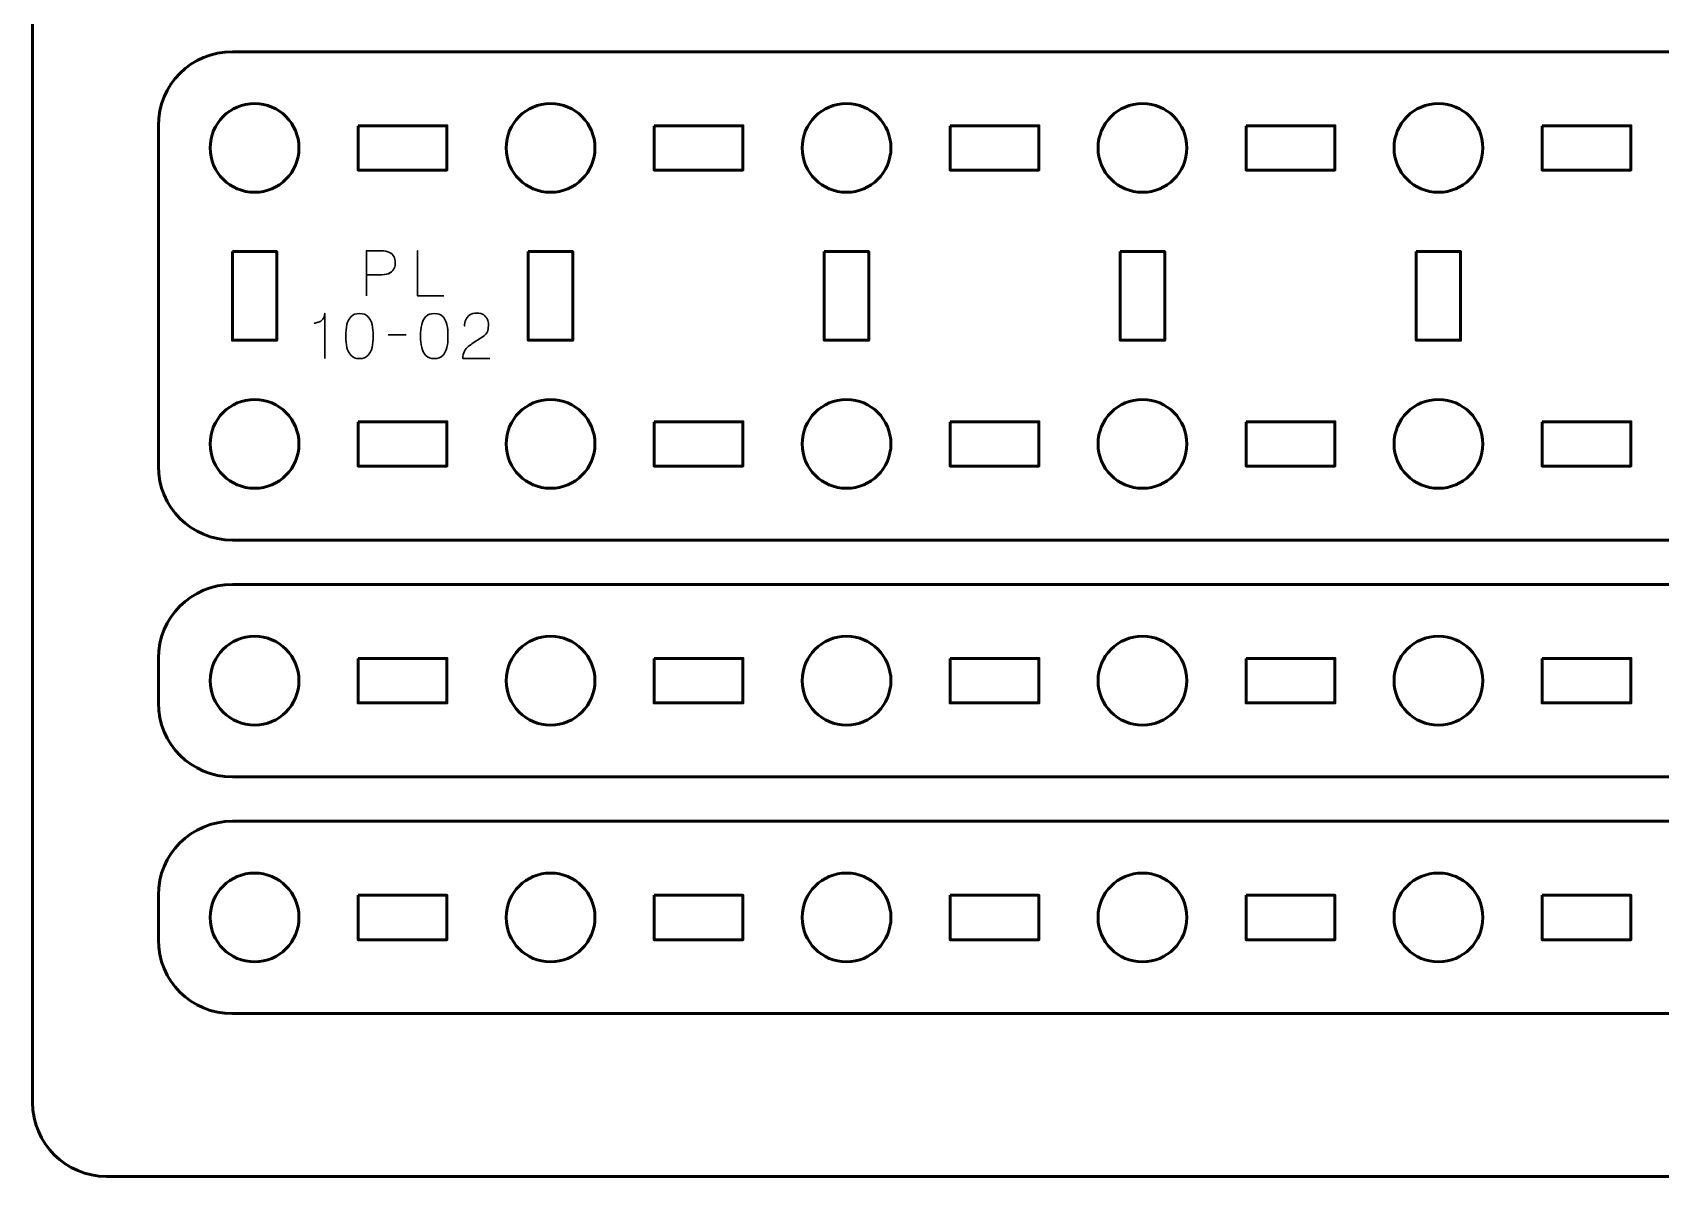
# Model space of a CAD drawing. Header units: centimetres. Extents: x -21 to 0, y -29.7 to 0.
# Drawn here: x -21 to -10, y -29.7 to -21.97 of the extents above; entities that cross this region are included whole.
import ezdxf

# ---------------------------------------------------------------- set-up
doc = ezdxf.new("R2010")
doc.units = ezdxf.units.CM
doc.header["$MEASUREMENT"] = 0
doc.layers.add('Layer 1', color=7, linetype='Continuous')

msp = doc.modelspace()

# ---------------------------------------------------------------- linework, layer by layer
at = {"layer": 'Layer 1', "color": 22, "lineweight": 53}
msp.add_open_spline([(-21.00003, -29.19996), (-21.00003, -29.19996), (-21.00003, -0.49992), (-21.00003, -0.49992), (-21.00003, -0.49992), (-21.00003, -0.22295), (-20.77694, 0.00004), (-20.49994, 0.00004), (-20.49994, 0.00004), (-20.49994, 0.00004), (-0.50008, 0.00004), (-0.50008, 0.00004), (-0.50008, 0.00004), (-0.22294, 0.00004), (0.00002, -0.22295), (0.00002, -0.49992), (0.00002, -0.49992), (0.00002, -0.49992), (0.00002, -29.19996), (0.00002, -29.19996), (0.00002, -29.19996), (0.00002, -29.47696), (-0.22294, -29.70005), (-0.50008, -29.70005), (-0.50008, -29.70005), (-0.50008, -29.70005), (-20.49994, -29.70005), (-20.49994, -29.70005), (-20.49994, -29.70005), (-20.77694, -29.70005), (-21.00003, -29.47696), (-21.00003, -29.19996)], degree=3, knots=[0, 0, 0, 0, 0.125, 0.125, 0.125, 0.125, 0.25, 0.25, 0.25, 0.25, 0.375, 0.375, 0.375, 0.375, 0.5, 0.5, 0.5, 0.5, 0.625, 0.625, 0.625, 0.625, 0.75, 0.75, 0.75, 0.75, 0.875, 0.875, 0.875, 0.875, 1, 1, 1, 1], dxfattribs=at)
at = {"layer": 'Layer 1', "color": 2, "lineweight": 53}
for points in [[(-19.64994, -22.10001), (-19.64994, -22.10001), (-1.35007, -22.10001), (-1.35007, -22.10001), (-1.35007, -22.10001), (-1.07307, -22.10001), (-0.84997, -22.32311), (-0.84997, -22.60011), (-0.84997, -22.60011), (-0.84997, -22.60011), (-0.84997, -24.90003), (-0.84997, -24.90003), (-0.84997, -24.90003), (-0.84997, -25.17704), (-1.07307, -25.39999), (-1.35007, -25.39999), (-1.35007, -25.39999), (-1.35007, -25.39999), (-19.64994, -25.39999), (-19.64994, -25.39999), (-19.64994, -25.39999), (-19.92694, -25.39999), (-20.15003, -25.17704), (-20.15003, -24.90003), (-20.15003, -24.90003), (-20.15003, -24.90003), (-20.15003, -22.60011), (-20.15003, -22.60011), (-20.15003, -22.60011), (-20.15003, -22.32311), (-19.92694, -22.10001), (-19.64994, -22.10001)], [(-19.64997, -25.70008), (-19.64997, -25.70008), (-1.35004, -25.70008), (-1.35004, -25.70008), (-1.35004, -25.70008), (-1.07304, -25.70008), (-0.84994, -25.92317), (-0.84994, -26.20017), (-0.84994, -26.20017), (-0.84994, -26.20017), (-0.84994, -26.50018), (-0.84994, -26.50018), (-0.84994, -26.50018), (-0.84994, -26.77714), (-1.07304, -27.0001), (-1.35004, -27.0001), (-1.35004, -27.0001), (-1.35004, -27.0001), (-19.64997, -27.0001), (-19.64997, -27.0001), (-19.64997, -27.0001), (-19.92697, -27.0001), (-20.15006, -26.77714), (-20.15006, -26.50018), (-20.15006, -26.50018), (-20.15006, -26.50018), (-20.15006, -26.20017), (-20.15006, -26.20017), (-20.15006, -26.20017), (-20.15006, -25.92317), (-19.92697, -25.70008), (-19.64997, -25.70008)], [(-19.64997, -27.30008), (-19.64997, -27.30008), (-1.35004, -27.30008), (-1.35004, -27.30008), (-1.35004, -27.30008), (-1.07304, -27.30008), (-0.84994, -27.52317), (-0.84994, -27.80017), (-0.84994, -27.80017), (-0.84994, -27.80017), (-0.84994, -28.10018), (-0.84994, -28.10018), (-0.84994, -28.10018), (-0.84994, -28.37714), (-1.07304, -28.6001), (-1.35004, -28.6001), (-1.35004, -28.6001), (-1.35004, -28.6001), (-19.64997, -28.6001), (-19.64997, -28.6001), (-19.64997, -28.6001), (-19.92697, -28.6001), (-20.15006, -28.37714), (-20.15006, -28.10018), (-20.15006, -28.10018), (-20.15006, -28.10018), (-20.15006, -27.80017), (-20.15006, -27.80017), (-20.15006, -27.80017), (-20.15006, -27.52317), (-19.92697, -27.30008), (-19.64997, -27.30008)]]:
    msp.add_open_spline(points, degree=3, knots=[0, 0, 0, 0, 0.125, 0.125, 0.125, 0.125, 0.25, 0.25, 0.25, 0.25, 0.375, 0.375, 0.375, 0.375, 0.5, 0.5, 0.5, 0.5, 0.625, 0.625, 0.625, 0.625, 0.75, 0.75, 0.75, 0.75, 0.875, 0.875, 0.875, 0.875, 1, 1, 1, 1], dxfattribs=at)
at = {"layer": 'Layer 1', "lineweight": 53}
for points in [[(-19.2, -22.75004), (-19.2, -22.91581), (-19.33423, -23.05004), (-19.50001, -23.05004), (-19.50001, -23.05004), (-19.66567, -23.05004), (-19.80001, -22.91581), (-19.80001, -22.75004), (-19.80001, -22.75004), (-19.80001, -22.58438), (-19.66567, -22.45004), (-19.50001, -22.45004), (-19.50001, -22.45004), (-19.33423, -22.45004), (-19.2, -22.58438), (-19.2, -22.75004)], [(-17.19994, -22.75004), (-17.19994, -22.91581), (-17.33431, -23.05004), (-17.49994, -23.05004), (-17.49994, -23.05004), (-17.66571, -23.05004), (-17.79994, -22.91581), (-17.79994, -22.75004), (-17.79994, -22.75004), (-17.79994, -22.58438), (-17.66571, -22.45004), (-17.49994, -22.45004), (-17.49994, -22.45004), (-17.33431, -22.45004), (-17.19994, -22.58438), (-17.19994, -22.75004)], [(-15.20002, -22.75004), (-15.20002, -22.91581), (-15.33434, -23.05004), (-15.50001, -23.05004), (-15.50001, -23.05004), (-15.66564, -23.05004), (-15.80001, -22.91581), (-15.80001, -22.75004), (-15.80001, -22.75004), (-15.80001, -22.58438), (-15.66564, -22.45004), (-15.50001, -22.45004), (-15.50001, -22.45004), (-15.33434, -22.45004), (-15.20002, -22.58438), (-15.20002, -22.75004)], [(-13.20005, -22.75004), (-13.20005, -22.91581), (-13.33428, -23.05004), (-13.50005, -23.05004), (-13.50005, -23.05004), (-13.66572, -23.05004), (-13.80005, -22.91581), (-13.80005, -22.75004), (-13.80005, -22.75004), (-13.80005, -22.58438), (-13.66572, -22.45004), (-13.50005, -22.45004), (-13.50005, -22.45004), (-13.33428, -22.45004), (-13.20005, -22.58438), (-13.20005, -22.75004)], [(-11.19999, -22.75004), (-11.19999, -22.91581), (-11.33436, -23.05004), (-11.49999, -23.05004), (-11.49999, -23.05004), (-11.66576, -23.05004), (-11.79999, -22.91581), (-11.79999, -22.75004), (-11.79999, -22.75004), (-11.79999, -22.58438), (-11.66576, -22.45004), (-11.49999, -22.45004), (-11.49999, -22.45004), (-11.33436, -22.45004), (-11.19999, -22.58438), (-11.19999, -22.75004)], [(-18.79999, -22.60011), (-18.79999, -22.60011), (-18.19999, -22.60011), (-18.19999, -22.60011), (-18.19999, -22.60011), (-18.19999, -22.60011), (-18.19999, -22.90011), (-18.19999, -22.90011), (-18.19999, -22.90011), (-18.19999, -22.90011), (-18.79999, -22.90011), (-18.79999, -22.90011), (-18.79999, -22.90011), (-18.79999, -22.90011), (-18.79999, -22.60011), (-18.79999, -22.60011)], [(-16.80003, -22.60011), (-16.80003, -22.60011), (-16.20003, -22.60011), (-16.20003, -22.60011), (-16.20003, -22.60011), (-16.20003, -22.60011), (-16.20003, -22.90011), (-16.20003, -22.90011), (-16.20003, -22.90011), (-16.20003, -22.90011), (-16.80003, -22.90011), (-16.80003, -22.90011), (-16.80003, -22.90011), (-16.80003, -22.90011), (-16.80003, -22.60011), (-16.80003, -22.60011)], [(-14.79997, -22.60011), (-14.79997, -22.60011), (-14.19996, -22.60011), (-14.19996, -22.60011), (-14.19996, -22.60011), (-14.19996, -22.60011), (-14.19996, -22.90011), (-14.19996, -22.90011), (-14.19996, -22.90011), (-14.19996, -22.90011), (-14.79997, -22.90011), (-14.79997, -22.90011), (-14.79997, -22.90011), (-14.79997, -22.90011), (-14.79997, -22.60011), (-14.79997, -22.60011)], [(-12.8, -22.60011), (-12.8, -22.60011), (-12.19999, -22.60011), (-12.19999, -22.60011), (-12.19999, -22.60011), (-12.19999, -22.60011), (-12.19999, -22.90011), (-12.19999, -22.90011), (-12.19999, -22.90011), (-12.19999, -22.90011), (-12.8, -22.90011), (-12.8, -22.90011), (-12.8, -22.90011), (-12.8, -22.90011), (-12.8, -22.60011), (-12.8, -22.60011)], [(-10.80008, -22.60011), (-10.80008, -22.60011), (-10.20007, -22.60011), (-10.20007, -22.60011), (-10.20007, -22.60011), (-10.20007, -22.60011), (-10.20007, -22.90011), (-10.20007, -22.90011), (-10.20007, -22.90011), (-10.20007, -22.90011), (-10.80008, -22.90011), (-10.80008, -22.90011), (-10.80008, -22.90011), (-10.80008, -22.90011), (-10.80008, -22.60011), (-10.80008, -22.60011)], [(-19.64994, -23.45006), (-19.64994, -23.45006), (-19.34993, -23.45006), (-19.34993, -23.45006), (-19.34993, -23.45006), (-19.34993, -23.45006), (-19.34993, -24.05005), (-19.34993, -24.05005), (-19.34993, -24.05005), (-19.34993, -24.05005), (-19.64994, -24.05005), (-19.64994, -24.05005), (-19.64994, -24.05005), (-19.64994, -24.05005), (-19.64994, -23.45006), (-19.64994, -23.45006)], [(-17.65001, -23.45006), (-17.65001, -23.45006), (-17.35001, -23.45006), (-17.35001, -23.45006), (-17.35001, -23.45006), (-17.35001, -23.45006), (-17.35001, -24.05005), (-17.35001, -24.05005), (-17.35001, -24.05005), (-17.35001, -24.05005), (-17.65001, -24.05005), (-17.65001, -24.05005), (-17.65001, -24.05005), (-17.65001, -24.05005), (-17.65001, -23.45006), (-17.65001, -23.45006)], [(-15.65008, -23.45006), (-15.65008, -23.45006), (-15.35008, -23.45006), (-15.35008, -23.45006), (-15.35008, -23.45006), (-15.35008, -23.45006), (-15.35008, -24.05005), (-15.35008, -24.05005), (-15.35008, -24.05005), (-15.35008, -24.05005), (-15.65008, -24.05005), (-15.65008, -24.05005), (-15.65008, -24.05005), (-15.65008, -24.05005), (-15.65008, -23.45006), (-15.65008, -23.45006)], [(-13.64998, -23.45006), (-13.64998, -23.45006), (-13.34998, -23.45006), (-13.34998, -23.45006), (-13.34998, -23.45006), (-13.34998, -23.45006), (-13.34998, -24.05005), (-13.34998, -24.05005), (-13.34998, -24.05005), (-13.34998, -24.05005), (-13.64998, -24.05005), (-13.64998, -24.05005), (-13.64998, -24.05005), (-13.64998, -24.05005), (-13.64998, -23.45006), (-13.64998, -23.45006)], [(-11.65006, -23.45006), (-11.65006, -23.45006), (-11.35006, -23.45006), (-11.35006, -23.45006), (-11.35006, -23.45006), (-11.35006, -23.45006), (-11.35006, -24.05005), (-11.35006, -24.05005), (-11.35006, -24.05005), (-11.35006, -24.05005), (-11.65006, -24.05005), (-11.65006, -24.05005), (-11.65006, -24.05005), (-11.65006, -24.05005), (-11.65006, -23.45006), (-11.65006, -23.45006)], [(-19.2, -24.7501), (-19.2, -24.91573), (-19.33423, -25.05011), (-19.50001, -25.05011), (-19.50001, -25.05011), (-19.66567, -25.05011), (-19.80001, -24.91573), (-19.80001, -24.7501), (-19.80001, -24.7501), (-19.80001, -24.58433), (-19.66567, -24.4501), (-19.50001, -24.4501), (-19.50001, -24.4501), (-19.33423, -24.4501), (-19.2, -24.58433), (-19.2, -24.7501)], [(-17.19994, -24.7501), (-17.19994, -24.91573), (-17.33431, -25.05011), (-17.49994, -25.05011), (-17.49994, -25.05011), (-17.66571, -25.05011), (-17.79994, -24.91573), (-17.79994, -24.7501), (-17.79994, -24.7501), (-17.79994, -24.58433), (-17.66571, -24.4501), (-17.49994, -24.4501), (-17.49994, -24.4501), (-17.33431, -24.4501), (-17.19994, -24.58433), (-17.19994, -24.7501)], [(-15.20002, -24.7501), (-15.20002, -24.91573), (-15.33434, -25.05011), (-15.50001, -25.05011), (-15.50001, -25.05011), (-15.66564, -25.05011), (-15.80001, -24.91573), (-15.80001, -24.7501), (-15.80001, -24.7501), (-15.80001, -24.58433), (-15.66564, -24.4501), (-15.50001, -24.4501), (-15.50001, -24.4501), (-15.33434, -24.4501), (-15.20002, -24.58433), (-15.20002, -24.7501)], [(-13.20005, -24.7501), (-13.20005, -24.91573), (-13.33428, -25.05011), (-13.50005, -25.05011), (-13.50005, -25.05011), (-13.66572, -25.05011), (-13.80005, -24.91573), (-13.80005, -24.7501), (-13.80005, -24.7501), (-13.80005, -24.58433), (-13.66572, -24.4501), (-13.50005, -24.4501), (-13.50005, -24.4501), (-13.33428, -24.4501), (-13.20005, -24.58433), (-13.20005, -24.7501)], [(-11.19999, -24.7501), (-11.19999, -24.91573), (-11.33436, -25.05011), (-11.49999, -25.05011), (-11.49999, -25.05011), (-11.66576, -25.05011), (-11.79999, -24.91573), (-11.79999, -24.7501), (-11.79999, -24.7501), (-11.79999, -24.58433), (-11.66576, -24.4501), (-11.49999, -24.4501), (-11.49999, -24.4501), (-11.33436, -24.4501), (-11.19999, -24.58433), (-11.19999, -24.7501)], [(-18.79999, -24.60003), (-18.79999, -24.60003), (-18.19999, -24.60003), (-18.19999, -24.60003), (-18.19999, -24.60003), (-18.19999, -24.60003), (-18.19999, -24.90003), (-18.19999, -24.90003), (-18.19999, -24.90003), (-18.19999, -24.90003), (-18.79999, -24.90003), (-18.79999, -24.90003), (-18.79999, -24.90003), (-18.79999, -24.90003), (-18.79999, -24.60003), (-18.79999, -24.60003)], [(-16.80003, -24.60003), (-16.80003, -24.60003), (-16.20003, -24.60003), (-16.20003, -24.60003), (-16.20003, -24.60003), (-16.20003, -24.60003), (-16.20003, -24.90003), (-16.20003, -24.90003), (-16.20003, -24.90003), (-16.20003, -24.90003), (-16.80003, -24.90003), (-16.80003, -24.90003), (-16.80003, -24.90003), (-16.80003, -24.90003), (-16.80003, -24.60003), (-16.80003, -24.60003)], [(-14.79997, -24.60003), (-14.79997, -24.60003), (-14.19996, -24.60003), (-14.19996, -24.60003), (-14.19996, -24.60003), (-14.19996, -24.60003), (-14.19996, -24.90003), (-14.19996, -24.90003), (-14.19996, -24.90003), (-14.19996, -24.90003), (-14.79997, -24.90003), (-14.79997, -24.90003), (-14.79997, -24.90003), (-14.79997, -24.90003), (-14.79997, -24.60003), (-14.79997, -24.60003)], [(-12.8, -24.60003), (-12.8, -24.60003), (-12.19999, -24.60003), (-12.19999, -24.60003), (-12.19999, -24.60003), (-12.19999, -24.60003), (-12.19999, -24.90003), (-12.19999, -24.90003), (-12.19999, -24.90003), (-12.19999, -24.90003), (-12.8, -24.90003), (-12.8, -24.90003), (-12.8, -24.90003), (-12.8, -24.90003), (-12.8, -24.60003), (-12.8, -24.60003)], [(-10.80008, -24.60003), (-10.80008, -24.60003), (-10.20007, -24.60003), (-10.20007, -24.60003), (-10.20007, -24.60003), (-10.20007, -24.60003), (-10.20007, -24.90003), (-10.20007, -24.90003), (-10.20007, -24.90003), (-10.20007, -24.90003), (-10.80008, -24.90003), (-10.80008, -24.90003), (-10.80008, -24.90003), (-10.80008, -24.90003), (-10.80008, -24.60003), (-10.80008, -24.60003)], [(-19.20003, -26.3501), (-19.20003, -26.51588), (-19.33426, -26.65011), (-19.50004, -26.65011), (-19.50004, -26.65011), (-19.6657, -26.65011), (-19.80004, -26.51588), (-19.80004, -26.3501), (-19.80004, -26.3501), (-19.80004, -26.18444), (-19.6657, -26.0501), (-19.50004, -26.0501), (-19.50004, -26.0501), (-19.33426, -26.0501), (-19.20003, -26.18444), (-19.20003, -26.3501)], [(-17.19996, -26.3501), (-17.19996, -26.51588), (-17.33433, -26.65011), (-17.49996, -26.65011), (-17.49996, -26.65011), (-17.66573, -26.65011), (-17.79996, -26.51588), (-17.79996, -26.3501), (-17.79996, -26.3501), (-17.79996, -26.18444), (-17.66573, -26.0501), (-17.49996, -26.0501), (-17.49996, -26.0501), (-17.33433, -26.0501), (-17.19996, -26.18444), (-17.19996, -26.3501)], [(-15.20003, -26.3501), (-15.20003, -26.51588), (-15.33436, -26.65011), (-15.50003, -26.65011), (-15.50003, -26.65011), (-15.66566, -26.65011), (-15.80003, -26.51588), (-15.80003, -26.3501), (-15.80003, -26.3501), (-15.80003, -26.18444), (-15.66566, -26.0501), (-15.50003, -26.0501), (-15.50003, -26.0501), (-15.33436, -26.0501), (-15.20003, -26.18444), (-15.20003, -26.3501)], [(-13.20006, -26.3501), (-13.20006, -26.51588), (-13.33429, -26.65011), (-13.50006, -26.65011), (-13.50006, -26.65011), (-13.66573, -26.65011), (-13.80006, -26.51588), (-13.80006, -26.3501), (-13.80006, -26.3501), (-13.80006, -26.18444), (-13.66573, -26.0501), (-13.50006, -26.0501), (-13.50006, -26.0501), (-13.33429, -26.0501), (-13.20006, -26.18444), (-13.20006, -26.3501)], [(-11.19999, -26.3501), (-11.19999, -26.51588), (-11.33436, -26.65011), (-11.49999, -26.65011), (-11.49999, -26.65011), (-11.66576, -26.65011), (-11.79999, -26.51588), (-11.79999, -26.3501), (-11.79999, -26.3501), (-11.79999, -26.18444), (-11.66576, -26.0501), (-11.49999, -26.0501), (-11.49999, -26.0501), (-11.33436, -26.0501), (-11.19999, -26.18444), (-11.19999, -26.3501)], [(-18.80002, -26.20017), (-18.80002, -26.20017), (-18.20001, -26.20017), (-18.20001, -26.20017), (-18.20001, -26.20017), (-18.20001, -26.20017), (-18.20001, -26.50018), (-18.20001, -26.50018), (-18.20001, -26.50018), (-18.20001, -26.50018), (-18.80002, -26.50018), (-18.80002, -26.50018), (-18.80002, -26.50018), (-18.80002, -26.50018), (-18.80002, -26.20017), (-18.80002, -26.20017)], [(-16.80005, -26.20017), (-16.80005, -26.20017), (-16.20005, -26.20017), (-16.20005, -26.20017), (-16.20005, -26.20017), (-16.20005, -26.20017), (-16.20005, -26.50018), (-16.20005, -26.50018), (-16.20005, -26.50018), (-16.20005, -26.50018), (-16.80005, -26.50018), (-16.80005, -26.50018), (-16.80005, -26.50018), (-16.80005, -26.50018), (-16.80005, -26.20017), (-16.80005, -26.20017)], [(-14.79998, -26.20017), (-14.79998, -26.20017), (-14.19997, -26.20017), (-14.19997, -26.20017), (-14.19997, -26.20017), (-14.19997, -26.20017), (-14.19997, -26.50018), (-14.19997, -26.50018), (-14.19997, -26.50018), (-14.19997, -26.50018), (-14.79998, -26.50018), (-14.79998, -26.50018), (-14.79998, -26.50018), (-14.79998, -26.50018), (-14.79998, -26.20017), (-14.79998, -26.20017)], [(-12.80001, -26.20017), (-12.80001, -26.20017), (-12.2, -26.20017), (-12.2, -26.20017), (-12.2, -26.20017), (-12.2, -26.20017), (-12.2, -26.50018), (-12.2, -26.50018), (-12.2, -26.50018), (-12.2, -26.50018), (-12.80001, -26.50018), (-12.80001, -26.50018), (-12.80001, -26.50018), (-12.80001, -26.50018), (-12.80001, -26.20017), (-12.80001, -26.20017)], [(-10.80008, -26.20017), (-10.80008, -26.20017), (-10.20007, -26.20017), (-10.20007, -26.20017), (-10.20007, -26.20017), (-10.20007, -26.20017), (-10.20007, -26.50018), (-10.20007, -26.50018), (-10.20007, -26.50018), (-10.20007, -26.50018), (-10.80008, -26.50018), (-10.80008, -26.50018), (-10.80008, -26.50018), (-10.80008, -26.50018), (-10.80008, -26.20017), (-10.80008, -26.20017)], [(-19.20003, -27.9501), (-19.20003, -28.11588), (-19.33426, -28.25011), (-19.50004, -28.25011), (-19.50004, -28.25011), (-19.6657, -28.25011), (-19.80004, -28.11588), (-19.80004, -27.9501), (-19.80004, -27.9501), (-19.80004, -27.78444), (-19.6657, -27.6501), (-19.50004, -27.6501), (-19.50004, -27.6501), (-19.33426, -27.6501), (-19.20003, -27.78444), (-19.20003, -27.9501)], [(-17.19996, -27.9501), (-17.19996, -28.11588), (-17.33433, -28.25011), (-17.49996, -28.25011), (-17.49996, -28.25011), (-17.66573, -28.25011), (-17.79996, -28.11588), (-17.79996, -27.9501), (-17.79996, -27.9501), (-17.79996, -27.78444), (-17.66573, -27.6501), (-17.49996, -27.6501), (-17.49996, -27.6501), (-17.33433, -27.6501), (-17.19996, -27.78444), (-17.19996, -27.9501)], [(-15.20003, -27.9501), (-15.20003, -28.11588), (-15.33436, -28.25011), (-15.50003, -28.25011), (-15.50003, -28.25011), (-15.66566, -28.25011), (-15.80003, -28.11588), (-15.80003, -27.9501), (-15.80003, -27.9501), (-15.80003, -27.78444), (-15.66566, -27.6501), (-15.50003, -27.6501), (-15.50003, -27.6501), (-15.33436, -27.6501), (-15.20003, -27.78444), (-15.20003, -27.9501)], [(-13.20006, -27.9501), (-13.20006, -28.11588), (-13.33429, -28.25011), (-13.50006, -28.25011), (-13.50006, -28.25011), (-13.66573, -28.25011), (-13.80006, -28.11588), (-13.80006, -27.9501), (-13.80006, -27.9501), (-13.80006, -27.78444), (-13.66573, -27.6501), (-13.50006, -27.6501), (-13.50006, -27.6501), (-13.33429, -27.6501), (-13.20006, -27.78444), (-13.20006, -27.9501)], [(-11.19999, -27.9501), (-11.19999, -28.11588), (-11.33436, -28.25011), (-11.49999, -28.25011), (-11.49999, -28.25011), (-11.66576, -28.25011), (-11.79999, -28.11588), (-11.79999, -27.9501), (-11.79999, -27.9501), (-11.79999, -27.78444), (-11.66576, -27.6501), (-11.49999, -27.6501), (-11.49999, -27.6501), (-11.33436, -27.6501), (-11.19999, -27.78444), (-11.19999, -27.9501)], [(-18.80002, -27.80017), (-18.80002, -27.80017), (-18.20001, -27.80017), (-18.20001, -27.80017), (-18.20001, -27.80017), (-18.20001, -27.80017), (-18.20001, -28.10018), (-18.20001, -28.10018), (-18.20001, -28.10018), (-18.20001, -28.10018), (-18.80002, -28.10018), (-18.80002, -28.10018), (-18.80002, -28.10018), (-18.80002, -28.10018), (-18.80002, -27.80017), (-18.80002, -27.80017)], [(-16.80005, -27.80017), (-16.80005, -27.80017), (-16.20005, -27.80017), (-16.20005, -27.80017), (-16.20005, -27.80017), (-16.20005, -27.80017), (-16.20005, -28.10018), (-16.20005, -28.10018), (-16.20005, -28.10018), (-16.20005, -28.10018), (-16.80005, -28.10018), (-16.80005, -28.10018), (-16.80005, -28.10018), (-16.80005, -28.10018), (-16.80005, -27.80017), (-16.80005, -27.80017)], [(-14.79998, -27.80017), (-14.79998, -27.80017), (-14.19997, -27.80017), (-14.19997, -27.80017), (-14.19997, -27.80017), (-14.19997, -27.80017), (-14.19997, -28.10018), (-14.19997, -28.10018), (-14.19997, -28.10018), (-14.19997, -28.10018), (-14.79998, -28.10018), (-14.79998, -28.10018), (-14.79998, -28.10018), (-14.79998, -28.10018), (-14.79998, -27.80017), (-14.79998, -27.80017)], [(-12.80001, -27.80017), (-12.80001, -27.80017), (-12.2, -27.80017), (-12.2, -27.80017), (-12.2, -27.80017), (-12.2, -27.80017), (-12.2, -28.10018), (-12.2, -28.10018), (-12.2, -28.10018), (-12.2, -28.10018), (-12.80001, -28.10018), (-12.80001, -28.10018), (-12.80001, -28.10018), (-12.80001, -28.10018), (-12.80001, -27.80017), (-12.80001, -27.80017)], [(-10.80008, -27.80017), (-10.80008, -27.80017), (-10.20007, -27.80017), (-10.20007, -27.80017), (-10.20007, -27.80017), (-10.20007, -27.80017), (-10.20007, -28.10018), (-10.20007, -28.10018), (-10.20007, -28.10018), (-10.20007, -28.10018), (-10.80008, -28.10018), (-10.80008, -28.10018), (-10.80008, -28.10018), (-10.80008, -28.10018), (-10.80008, -27.80017), (-10.80008, -27.80017)]]:
    msp.add_open_spline(points, degree=3, knots=[0, 0, 0, 0, 0.25, 0.25, 0.25, 0.25, 0.5, 0.5, 0.5, 0.5, 0.75, 0.75, 0.75, 0.75, 1, 1, 1, 1], dxfattribs=at)
at = {"layer": 'Layer 1', "color": 40, "lineweight": 30}
for points, knots in [([(-18.74457, -23.75005), (-18.74457, -23.75005), (-18.74457, -23.44484), (-18.74457, -23.44484), (-18.74457, -23.44484), (-18.74457, -23.44484), (-18.64727, -23.44484), (-18.64727, -23.44484), (-18.64727, -23.44484), (-18.62166, -23.44512), (-18.60166, -23.44882), (-18.58747, -23.45598), (-18.58747, -23.45598), (-18.57358, -23.46329), (-18.56377, -23.47281), (-18.55812, -23.48466), (-18.55812, -23.48466), (-18.55262, -23.49652), (-18.54959, -23.50932), (-18.54902, -23.52312), (-18.54902, -23.52312), (-18.54835, -23.53716), (-18.55068, -23.55053), (-18.55618, -23.56319), (-18.55618, -23.56319), (-18.56172, -23.57589), (-18.57121, -23.58637), (-18.58444, -23.59448), (-18.58444, -23.59448), (-18.59795, -23.60263), (-18.61616, -23.60676), (-18.6393, -23.60704), (-18.6393, -23.60704), (-18.6393, -23.60704), (-18.74457, -23.60704), (-18.74457, -23.60704), (-18.74457, -23.60704), (-18.74457, -23.60704), (-18.6393, -23.60704), (-18.6393, -23.60704), (-18.6393, -23.60704), (-18.61654, -23.60676), (-18.59852, -23.60263), (-18.58501, -23.59448), (-18.58501, -23.59448), (-18.57163, -23.58637), (-18.56211, -23.57589), (-18.55647, -23.56319), (-18.55647, -23.56319), (-18.55096, -23.55053), (-18.54849, -23.53716), (-18.54902, -23.52312), (-18.54902, -23.52312), (-18.54959, -23.50932), (-18.55262, -23.49652), (-18.55826, -23.48466), (-18.55826, -23.48466), (-18.56405, -23.47281), (-18.57396, -23.46329), (-18.5879, -23.45598), (-18.5879, -23.45598), (-18.60208, -23.44882), (-18.62194, -23.44512), (-18.64727, -23.44484), (-18.64727, -23.44484), (-18.64727, -23.44484), (-18.74457, -23.44484), (-18.74457, -23.44484), (-18.74457, -23.44484), (-18.74457, -23.44484), (-18.74457, -23.75005), (-18.74457, -23.75005)], [0, 0, 0, 0, 0.05555556, 0.05555556, 0.05555556, 0.05555556, 0.11111111, 0.11111111, 0.11111111, 0.11111111, 0.16666667, 0.16666667, 0.16666667, 0.16666667, 0.22222222, 0.22222222, 0.22222222, 0.22222222, 0.27777778, 0.27777778, 0.27777778, 0.27777778, 0.33333333, 0.33333333, 0.33333333, 0.33333333, 0.38888889, 0.38888889, 0.38888889, 0.38888889, 0.44444444, 0.44444444, 0.44444444, 0.44444444, 0.5, 0.5, 0.5, 0.5, 0.55555556, 0.55555556, 0.55555556, 0.55555556, 0.61111111, 0.61111111, 0.61111111, 0.61111111, 0.66666667, 0.66666667, 0.66666667, 0.66666667, 0.72222222, 0.72222222, 0.72222222, 0.72222222, 0.77777778, 0.77777778, 0.77777778, 0.77777778, 0.83333333, 0.83333333, 0.83333333, 0.83333333, 0.88888889, 0.88888889, 0.88888889, 0.88888889, 0.94444444, 0.94444444, 0.94444444, 0.94444444, 1, 1, 1, 1]), ([(-18.21996, -23.75005), (-18.21996, -23.75005), (-18.39815, -23.75005), (-18.39815, -23.75005), (-18.39815, -23.75005), (-18.39815, -23.75005), (-18.39815, -23.44484), (-18.39815, -23.44484), (-18.39815, -23.44484), (-18.39815, -23.44484), (-18.39815, -23.75005), (-18.39815, -23.75005), (-18.39815, -23.75005), (-18.39815, -23.75005), (-18.21996, -23.75005), (-18.21996, -23.75005)], [0, 0, 0, 0, 0.25, 0.25, 0.25, 0.25, 0.5, 0.5, 0.5, 0.5, 0.75, 0.75, 0.75, 0.75, 1, 1, 1, 1]), ([(-19.02513, -24.17338), (-19.02513, -24.17338), (-19.02513, -23.86816), (-19.02513, -23.86816), (-19.02513, -23.86816), (-19.0257, -23.88538), (-19.03025, -23.89875), (-19.03907, -23.90813), (-19.03907, -23.90813), (-19.04789, -23.91762), (-19.05794, -23.92425), (-19.06898, -23.92796), (-19.06898, -23.92796), (-19.08027, -23.93184), (-19.08965, -23.93388), (-19.09706, -23.93416), (-19.09706, -23.93416), (-19.08965, -23.93388), (-19.08027, -23.93184), (-19.06898, -23.92796), (-19.06898, -23.92796), (-19.05794, -23.92425), (-19.04789, -23.91762), (-19.03907, -23.90813), (-19.03907, -23.90813), (-19.03025, -23.89875), (-19.0257, -23.88538), (-19.02513, -23.86816), (-19.02513, -23.86816), (-19.02513, -23.86816), (-19.02513, -24.17338), (-19.02513, -24.17338)], [0, 0, 0, 0, 0.125, 0.125, 0.125, 0.125, 0.25, 0.25, 0.25, 0.25, 0.375, 0.375, 0.375, 0.375, 0.5, 0.5, 0.5, 0.5, 0.625, 0.625, 0.625, 0.625, 0.75, 0.75, 0.75, 0.75, 0.875, 0.875, 0.875, 0.875, 1, 1, 1, 1]), ([(-18.79075, -24.17338), (-18.76623, -24.17314), (-18.74718, -24.16622), (-18.7337, -24.15271), (-18.7337, -24.15271), (-18.72033, -24.13923), (-18.71095, -24.12103), (-18.70573, -24.09803), (-18.70573, -24.09803), (-18.70061, -24.07513), (-18.69814, -24.04952), (-18.69842, -24.02098), (-18.69842, -24.02098), (-18.69814, -23.99287), (-18.70061, -23.96725), (-18.70573, -23.94422), (-18.70573, -23.94422), (-18.71095, -23.9215), (-18.72033, -23.9033), (-18.7337, -23.8895), (-18.7337, -23.8895), (-18.74718, -23.87603), (-18.76623, -23.86897), (-18.79075, -23.86858), (-18.79075, -23.86858), (-18.8154, -23.86897), (-18.83442, -23.87603), (-18.84779, -23.8895), (-18.84779, -23.8895), (-18.8613, -23.9033), (-18.87054, -23.9215), (-18.87562, -23.94422), (-18.87562, -23.94422), (-18.88088, -23.96725), (-18.88335, -23.99287), (-18.88293, -24.02098), (-18.88293, -24.02098), (-18.88335, -24.04952), (-18.88088, -24.07513), (-18.87562, -24.09803), (-18.87562, -24.09803), (-18.87054, -24.12103), (-18.8613, -24.13923), (-18.84779, -24.15271), (-18.84779, -24.15271), (-18.83442, -24.16622), (-18.8154, -24.17314), (-18.79075, -24.17338)], [0, 0, 0, 0, 0.08333333, 0.08333333, 0.08333333, 0.08333333, 0.16666667, 0.16666667, 0.16666667, 0.16666667, 0.25, 0.25, 0.25, 0.25, 0.33333333, 0.33333333, 0.33333333, 0.33333333, 0.41666667, 0.41666667, 0.41666667, 0.41666667, 0.5, 0.5, 0.5, 0.5, 0.58333333, 0.58333333, 0.58333333, 0.58333333, 0.66666667, 0.66666667, 0.66666667, 0.66666667, 0.75, 0.75, 0.75, 0.75, 0.83333333, 0.83333333, 0.83333333, 0.83333333, 0.91666667, 0.91666667, 0.91666667, 0.91666667, 1, 1, 1, 1]), ([(-18.79075, -24.17338), (-18.76623, -24.17314), (-18.74718, -24.16622), (-18.7337, -24.15271), (-18.7337, -24.15271), (-18.72033, -24.13923), (-18.71095, -24.12103), (-18.70573, -24.09803), (-18.70573, -24.09803), (-18.70061, -24.07513), (-18.69814, -24.04952), (-18.69842, -24.02098), (-18.69842, -24.02098), (-18.69814, -23.99287), (-18.70061, -23.96725), (-18.70573, -23.94422), (-18.70573, -23.94422), (-18.71095, -23.9215), (-18.72033, -23.9033), (-18.7337, -23.8895), (-18.7337, -23.8895), (-18.74718, -23.87603), (-18.76623, -23.86897), (-18.79075, -23.86858), (-18.79075, -23.86858), (-18.8154, -23.86897), (-18.83442, -23.87603), (-18.84779, -23.8895), (-18.84779, -23.8895), (-18.8613, -23.9033), (-18.87054, -23.9215), (-18.87562, -23.94422), (-18.87562, -23.94422), (-18.88088, -23.96725), (-18.88335, -23.99287), (-18.88293, -24.02098), (-18.88293, -24.02098), (-18.88335, -24.04952), (-18.88088, -24.07513), (-18.87562, -24.09803), (-18.87562, -24.09803), (-18.87054, -24.12103), (-18.8613, -24.13923), (-18.84779, -24.15271), (-18.84779, -24.15271), (-18.83442, -24.16622), (-18.8154, -24.17314), (-18.79075, -24.17338)], [0, 0, 0, 0, 0.08333333, 0.08333333, 0.08333333, 0.08333333, 0.16666667, 0.16666667, 0.16666667, 0.16666667, 0.25, 0.25, 0.25, 0.25, 0.33333333, 0.33333333, 0.33333333, 0.33333333, 0.41666667, 0.41666667, 0.41666667, 0.41666667, 0.5, 0.5, 0.5, 0.5, 0.58333333, 0.58333333, 0.58333333, 0.58333333, 0.66666667, 0.66666667, 0.66666667, 0.66666667, 0.75, 0.75, 0.75, 0.75, 0.83333333, 0.83333333, 0.83333333, 0.83333333, 0.91666667, 0.91666667, 0.91666667, 0.91666667, 1, 1, 1, 1]), ([(-18.28558, -24.17338), (-18.26102, -24.17314), (-18.24201, -24.16622), (-18.2285, -24.15271), (-18.2285, -24.15271), (-18.21513, -24.13923), (-18.20578, -24.12103), (-18.20052, -24.09803), (-18.20052, -24.09803), (-18.19544, -24.07513), (-18.19297, -24.04952), (-18.19322, -24.02098), (-18.19322, -24.02098), (-18.19297, -23.99287), (-18.19544, -23.96725), (-18.20052, -23.94422), (-18.20052, -23.94422), (-18.20578, -23.9215), (-18.21513, -23.9033), (-18.2285, -23.8895), (-18.2285, -23.8895), (-18.24201, -23.87603), (-18.26102, -23.86897), (-18.28558, -23.86858), (-18.28558, -23.86858), (-18.31024, -23.86897), (-18.32925, -23.87603), (-18.34262, -23.8895), (-18.34262, -23.8895), (-18.35613, -23.9033), (-18.36534, -23.9215), (-18.37046, -23.94422), (-18.37046, -23.94422), (-18.37568, -23.96725), (-18.37818, -23.99287), (-18.37776, -24.02098), (-18.37776, -24.02098), (-18.37818, -24.04952), (-18.37568, -24.07513), (-18.37046, -24.09803), (-18.37046, -24.09803), (-18.36534, -24.12103), (-18.35613, -24.13923), (-18.34262, -24.15271), (-18.34262, -24.15271), (-18.32925, -24.16622), (-18.31024, -24.17314), (-18.28558, -24.17338)], [0, 0, 0, 0, 0.08333333, 0.08333333, 0.08333333, 0.08333333, 0.16666667, 0.16666667, 0.16666667, 0.16666667, 0.25, 0.25, 0.25, 0.25, 0.33333333, 0.33333333, 0.33333333, 0.33333333, 0.41666667, 0.41666667, 0.41666667, 0.41666667, 0.5, 0.5, 0.5, 0.5, 0.58333333, 0.58333333, 0.58333333, 0.58333333, 0.66666667, 0.66666667, 0.66666667, 0.66666667, 0.75, 0.75, 0.75, 0.75, 0.83333333, 0.83333333, 0.83333333, 0.83333333, 0.91666667, 0.91666667, 0.91666667, 0.91666667, 1, 1, 1, 1]), ([(-18.28558, -24.17338), (-18.26102, -24.17314), (-18.24201, -24.16622), (-18.2285, -24.15271), (-18.2285, -24.15271), (-18.21513, -24.13923), (-18.20578, -24.12103), (-18.20052, -24.09803), (-18.20052, -24.09803), (-18.19544, -24.07513), (-18.19297, -24.04952), (-18.19322, -24.02098), (-18.19322, -24.02098), (-18.19297, -23.99287), (-18.19544, -23.96725), (-18.20052, -23.94422), (-18.20052, -23.94422), (-18.20578, -23.9215), (-18.21513, -23.9033), (-18.2285, -23.8895), (-18.2285, -23.8895), (-18.24201, -23.87603), (-18.26102, -23.86897), (-18.28558, -23.86858), (-18.28558, -23.86858), (-18.31024, -23.86897), (-18.32925, -23.87603), (-18.34262, -23.8895), (-18.34262, -23.8895), (-18.35613, -23.9033), (-18.36534, -23.9215), (-18.37046, -23.94422), (-18.37046, -23.94422), (-18.37568, -23.96725), (-18.37818, -23.99287), (-18.37776, -24.02098), (-18.37776, -24.02098), (-18.37818, -24.04952), (-18.37568, -24.07513), (-18.37046, -24.09803), (-18.37046, -24.09803), (-18.36534, -24.12103), (-18.35613, -24.13923), (-18.34262, -24.15271), (-18.34262, -24.15271), (-18.32925, -24.16622), (-18.31024, -24.17314), (-18.28558, -24.17338)], [0, 0, 0, 0, 0.08333333, 0.08333333, 0.08333333, 0.08333333, 0.16666667, 0.16666667, 0.16666667, 0.16666667, 0.25, 0.25, 0.25, 0.25, 0.33333333, 0.33333333, 0.33333333, 0.33333333, 0.41666667, 0.41666667, 0.41666667, 0.41666667, 0.5, 0.5, 0.5, 0.5, 0.58333333, 0.58333333, 0.58333333, 0.58333333, 0.66666667, 0.66666667, 0.66666667, 0.66666667, 0.75, 0.75, 0.75, 0.75, 0.83333333, 0.83333333, 0.83333333, 0.83333333, 0.91666667, 0.91666667, 0.91666667, 0.91666667, 1, 1, 1, 1]), ([(-17.91086, -24.17338), (-17.91086, -24.17338), (-18.0925, -24.17338), (-18.0925, -24.17338), (-18.0925, -24.17338), (-18.09194, -24.15313), (-18.08823, -24.13673), (-18.08146, -24.12392), (-18.08146, -24.12392), (-18.07486, -24.11126), (-18.06633, -24.10064), (-18.05585, -24.0921), (-18.05585, -24.0921), (-18.04551, -24.08381), (-18.03422, -24.0757), (-18.02181, -24.06797), (-18.02181, -24.06797), (-18.02181, -24.06797), (-17.94945, -24.01975), (-17.94945, -24.01975), (-17.94945, -24.01975), (-17.93513, -24.00927), (-17.92645, -23.99699), (-17.92342, -23.98324), (-17.92342, -23.98324), (-17.92052, -23.96944), (-17.91929, -23.9554), (-17.91982, -23.9409), (-17.91982, -23.9409), (-17.91968, -23.93113), (-17.92204, -23.92037), (-17.92673, -23.90866), (-17.92673, -23.90866), (-17.93153, -23.89723), (-17.93954, -23.88732), (-17.95083, -23.87878), (-17.95083, -23.87878), (-17.96226, -23.87049), (-17.97785, -23.86608), (-17.99768, -23.86569), (-17.99768, -23.86569), (-18.01782, -23.86608), (-18.03408, -23.87049), (-18.04618, -23.87892), (-18.04618, -23.87892), (-18.05846, -23.88746), (-18.06728, -23.89832), (-18.07264, -23.91145), (-18.07264, -23.91145), (-18.07818, -23.92478), (-18.08079, -23.93857), (-18.08065, -23.95276), (-18.08065, -23.95276), (-18.08079, -23.93857), (-18.07818, -23.92478), (-18.07264, -23.91145), (-18.07264, -23.91145), (-18.06728, -23.89832), (-18.05846, -23.88746), (-18.04618, -23.87892), (-18.04618, -23.87892), (-18.03408, -23.87049), (-18.01782, -23.86608), (-17.99768, -23.86569), (-17.99768, -23.86569), (-17.97785, -23.86608), (-17.96226, -23.87049), (-17.95083, -23.87878), (-17.95083, -23.87878), (-17.93954, -23.88732), (-17.93153, -23.89723), (-17.92673, -23.90866), (-17.92673, -23.90866), (-17.92204, -23.92037), (-17.91968, -23.93113), (-17.91982, -23.9409), (-17.91982, -23.9409), (-17.91929, -23.9554), (-17.92052, -23.96944), (-17.92342, -23.98324), (-17.92342, -23.98324), (-17.92645, -23.99699), (-17.93513, -24.00927), (-17.94945, -24.01975), (-17.94945, -24.01975), (-17.94945, -24.01975), (-18.02181, -24.06797), (-18.02181, -24.06797), (-18.02181, -24.06797), (-18.03422, -24.0757), (-18.04551, -24.08381), (-18.05585, -24.0921), (-18.05585, -24.0921), (-18.06633, -24.10064), (-18.07486, -24.11126), (-18.08146, -24.12392), (-18.08146, -24.12392), (-18.08823, -24.13673), (-18.09194, -24.15313), (-18.0925, -24.17338), (-18.0925, -24.17338), (-18.0925, -24.17338), (-17.91086, -24.17338), (-17.91086, -24.17338)], [0, 0, 0, 0, 0.03846154, 0.03846154, 0.03846154, 0.03846154, 0.07692308, 0.07692308, 0.07692308, 0.07692308, 0.11538462, 0.11538462, 0.11538462, 0.11538462, 0.15384615, 0.15384615, 0.15384615, 0.15384615, 0.19230769, 0.19230769, 0.19230769, 0.19230769, 0.23076923, 0.23076923, 0.23076923, 0.23076923, 0.26923077, 0.26923077, 0.26923077, 0.26923077, 0.30769231, 0.30769231, 0.30769231, 0.30769231, 0.34615385, 0.34615385, 0.34615385, 0.34615385, 0.38461538, 0.38461538, 0.38461538, 0.38461538, 0.42307692, 0.42307692, 0.42307692, 0.42307692, 0.46153846, 0.46153846, 0.46153846, 0.46153846, 0.5, 0.5, 0.5, 0.5, 0.53846154, 0.53846154, 0.53846154, 0.53846154, 0.57692308, 0.57692308, 0.57692308, 0.57692308, 0.61538462, 0.61538462, 0.61538462, 0.61538462, 0.65384615, 0.65384615, 0.65384615, 0.65384615, 0.69230769, 0.69230769, 0.69230769, 0.69230769, 0.73076923, 0.73076923, 0.73076923, 0.73076923, 0.76923077, 0.76923077, 0.76923077, 0.76923077, 0.80769231, 0.80769231, 0.80769231, 0.80769231, 0.84615385, 0.84615385, 0.84615385, 0.84615385, 0.88461538, 0.88461538, 0.88461538, 0.88461538, 0.92307692, 0.92307692, 0.92307692, 0.92307692, 0.96153846, 0.96153846, 0.96153846, 0.96153846, 1, 1, 1, 1])]:
    msp.add_open_spline(points, degree=3, knots=knots, dxfattribs=at)
msp.add_open_spline([(-18.59767, -24.01382), (-18.59767, -24.01382), (-18.47449, -24.01382), (-18.47449, -24.01382)], degree=3, dxfattribs=at)

doc.saveas('drawing.dxf')
